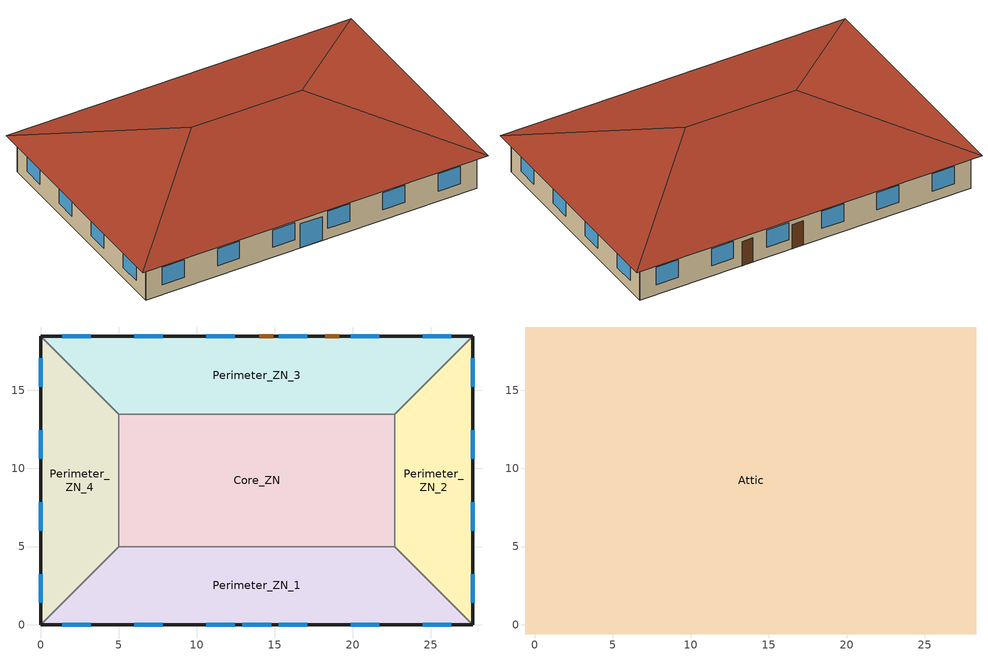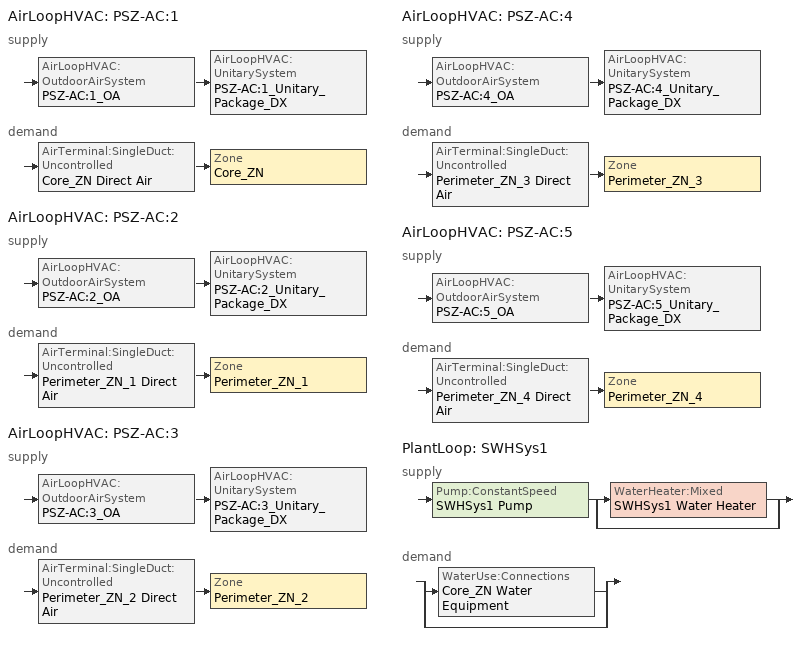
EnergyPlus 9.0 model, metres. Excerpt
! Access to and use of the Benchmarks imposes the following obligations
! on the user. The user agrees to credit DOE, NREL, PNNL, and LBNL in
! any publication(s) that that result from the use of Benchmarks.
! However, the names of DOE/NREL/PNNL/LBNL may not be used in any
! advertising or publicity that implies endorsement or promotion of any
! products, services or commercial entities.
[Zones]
Core_ZN
 floor adiabatic (Core_ZN_floor_Ffactor): 5,13.46 22.69,13.46 22.69,5 5,5 z0
 wall to Perimeter_ZN_1 (int_wall): 5,5 22.69,5 z0:3.05
 wall to Perimeter_ZN_2 (int_wall): 22.69,5 22.69,13.46 z0:3.05
 wall to Perimeter_ZN_3 (int_wall): 22.69,13.46 5,13.46 z0:3.05
 wall to Perimeter_ZN_4 (int_wall): 5,13.46 5,5 z0:3.05
Perimeter_ZN_1
 floor ground (Perimeter_ZN_1_floor_Ffactor): 27.69,0 0,0 5,5 22.69,5 z0
 wall outside (nonres_ext_wall): 0,0 27.69,0 z0:3.05
 wall to Perimeter_ZN_4 (int_wall): 5,5 0,0 z0:3.05
 wall to Perimeter_ZN_2 (int_wall): 27.69,0 22.69,5 z0:3.05
 window (Window_U_0.57_SHGC_0.39): 1.39,0 3.22,0 / 6.01,0 7.84,0 / 10.62,0 12.45,0 / 15.24,0 17.07,0 / 19.85,0 21.68,0 / 24.47,0 26.3,0 z0.9:2.42; 12.93,0 14.76,0 z0:2.13
Perimeter_ZN_2
 floor ground (Perimeter_ZN_2_floor_Ffactor): 22.69,13.46 27.69,18.46 27.69,0 22.69,5 z0
 wall outside (nonres_ext_wall): 27.69,0 27.69,18.46 z0:3.05
 wall to Perimeter_ZN_3 (int_wall): 27.69,18.46 22.69,13.46 z0:3.05
 window (Window_U_0.57_SHGC_0.39): 27.69,15.24 27.69,17.07 / 27.69,10.62 27.69,12.45 / 27.69,6.01 27.69,7.84 / 27.69,1.39 27.69,3.22 z0.9:2.42
Perimeter_ZN_3
 floor ground (Perimeter_ZN_3_floor_Ffactor): 5,13.46 0,18.46 27.69,18.46 22.69,13.46 z0
 wall outside (nonres_ext_wall): 27.69,18.46 0,18.46 z0:3.05
 wall to Perimeter_ZN_4 (int_wall): 0,18.46 5,13.46 z0:3.05
 window (Window_U_0.57_SHGC_0.39): 26.3,18.46 24.47,18.46 / 21.68,18.46 19.85,18.46 / 17.07,18.46 15.24,18.46 / 12.45,18.46 10.62,18.46 / 7.84,18.46 6.01,18.46 / 3.22,18.46 1.39,18.46 z0.9:2.42
 door (Swinging Door_con): 14.91,18.46 14,18.46 / 19.13,18.46 18.22,18.46 z0:2.13
Perimeter_ZN_4
 floor ground (Perimeter_ZN_4_floor_Ffactor): 5,5 0,0 0,18.46 5,13.46 z0
 wall outside (nonres_ext_wall): 0,18.46 0,0 z0:3.05
 window (Window_U_0.57_SHGC_0.39): 0,3.22 0,1.39 / 0,7.84 0,6.01 / 0,12.45 0,10.62 / 0,17.07 0,15.24 z0.9:2.42
Attic
 floor outside (ext_soffit_floor): -0.6,19.06 0,18.46 0,0 -0.6,-0.6 z3.05; 0,0 27.69,0 28.29,-0.6 -0.6,-0.6 z3.05; 28.29,19.06 28.29,-0.6 27.69,0 27.69,18.46 z3.05; -0.6,19.06 28.29,19.06 27.69,18.46 0,18.46 z3.05
 floor to Perimeter_ZN_1 (nonres_roof_floor): 0,0 5,5 22.69,5 27.69,0 z3.05
 floor to Perimeter_ZN_4 (nonres_roof_floor): 5,13.46 5,5 0,0 0,18.46 z3.05
 floor to Perimeter_ZN_2 (nonres_roof_floor): 22.69,5 22.69,13.46 27.69,18.46 27.69,0 z3.05
 floor to Core_ZN (nonres_roof_floor): 5,13.46 22.69,13.46 22.69,5 5,5 z3.05
 floor to Perimeter_ZN_3 (nonres_roof_floor): 0,18.46 27.69,18.46 22.69,13.46 5,13.46 z3.05
 roof outside (AtticRoofDeck): 28.29,19.06,3.05 -0.6,19.06,3.05 9.23,9.23,6.33 18.46,9.23,6.33; -0.6,19.06,3.05 -0.6,-0.6,3.05 9.23,9.23,6.33; 28.29,-0.6,3.05 28.29,19.06,3.05 18.46,9.23,6.33; -0.6,-0.6,3.05 28.29,-0.6,3.05 18.46,9.23,6.33 9.23,9.23,6.33
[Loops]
AirLoopHVAC 'PSZ-AC:1'
 supply: AirLoopHVAC:OutdoorAirSystem 'PSZ-AC:1_OA' > AirLoopHVAC:UnitarySystem 'PSZ-AC:1_Unitary_Package_DX'
 demand: AirTerminal:SingleDuct:Uncontrolled 'Core_ZN Direct Air' > Zone 'Core_ZN'
AirLoopHVAC 'PSZ-AC:2'
 supply: AirLoopHVAC:OutdoorAirSystem 'PSZ-AC:2_OA' > AirLoopHVAC:UnitarySystem 'PSZ-AC:2_Unitary_Package_DX'
 demand: AirTerminal:SingleDuct:Uncontrolled 'Perimeter_ZN_1 Direct Air' > Zone 'Perimeter_ZN_1'
AirLoopHVAC 'PSZ-AC:3'
 supply: AirLoopHVAC:OutdoorAirSystem 'PSZ-AC:3_OA' > AirLoopHVAC:UnitarySystem 'PSZ-AC:3_Unitary_Package_DX'
 demand: AirTerminal:SingleDuct:Uncontrolled 'Perimeter_ZN_2 Direct Air' > Zone 'Perimeter_ZN_2'
AirLoopHVAC 'PSZ-AC:4'
 supply: AirLoopHVAC:OutdoorAirSystem 'PSZ-AC:4_OA' > AirLoopHVAC:UnitarySystem 'PSZ-AC:4_Unitary_Package_DX'
 demand: AirTerminal:SingleDuct:Uncontrolled 'Perimeter_ZN_3 Direct Air' > Zone 'Perimeter_ZN_3'
AirLoopHVAC 'PSZ-AC:5'
 supply: AirLoopHVAC:OutdoorAirSystem 'PSZ-AC:5_OA' > AirLoopHVAC:UnitarySystem 'PSZ-AC:5_Unitary_Package_DX'
 demand: AirTerminal:SingleDuct:Uncontrolled 'Perimeter_ZN_4 Direct Air' > Zone 'Perimeter_ZN_4'
PlantLoop 'SWHSys1'
 supply: Pump:ConstantSpeed 'SWHSys1 Pump' > split
  | WaterHeater:Mixed 'SWHSys1 Water Heater'
  | bypass
 demand: split
  | WaterUse:Connections 'Core_ZN Water Equipment'
  | bypass
[Building]
OfficeSmall: North Axis {deg}=0; Terrain=City; Loads Convergence Tolerance Value=0.04; Temperature Convergence Tolerance Value {deltaC}=0.2; Solar Distribution=FullInteriorAndExterior; Maximum Number of Warmup Days=25; Minimum Number of Warmup Days=6
[Site:Location]
Site:Location=Denver-Aurora-Buckley.AFB_CO_USA WMO=724695; Latitude {N+ S-}=39.72; Longitude {W- E+}=-104.75; Time Zone Relative to GMT {GMT+/-}=-7; Elevation {m}=1726
[SizingPeriod:DesignDay] Day of Month=21; Dry-Bulb Temperature Range Modifier Type=DefaultMultipliers; Humidity Condition Type=Wetbulb; Barometric Pressure {Pa}=82237; Rain {Yes/No}=No; Snow on ground {Yes/No}=No; Daylight Savings Time Indicator=No
Name | Month | Day Type | Maximum Dry-Bulb Temperature {C} | Daily Dry-Bulb Temperature Range {C} | Wetbulb at Maximum Dry-Bulb {C} | Wind Speed {m/s} design conditions vs. traditional 6.71 m/s (15 mph) | Wind Direction {Degrees; N=0, S=180} | Solar Model Indicator | Clearness {0.0 to 1.1} | Wind Speed {m/s} design conditions vs. traditional 3.35 m/s (7mph) | ASHRAE Clear Sky Optical Depth for Beam Irradiance (taub) | ASHRAE Clear Sky Optical Depth for Diffuse Irradiance (taud)
Denver-Aurora-Buckley.AFB_CO_USA Ann Htg 99.6% Condns DB | 12 | WinterDesignDay | -17.9 | 0 | -17.9 | 2.5 | 180 | ASHRAEClearSky | 0
Denver-Aurora-Buckley.AFB_CO_USA Ann Clg .4% Condns DB=>MWB | 7 | SummerDesignDay | 33.9 | 14.8 | 15 |  | 30 | ASHRAETau |  | 3.6 | 0.423 | 2.02
[Site:WaterMainsTemperature]
Calculation Method=Correlation; Annual average outdoor air temperature {C}=9.95; Maximum difference in monthly average outdoor air temperatures {C}=23.7
[Site:GroundTemperature:FCfactorMethod]
January Ground Temperature {C}=7.1; February Ground Temperature {C}=3; March Ground Temperature {C}=-1; April Ground Temperature {C}=0.8; May Ground Temperature {C}=-0.2; June Ground Temperature {C}=4.8; July Ground Temperature {C}=6.1; August Ground Temperature {C}=13.7; September Ground Temperature {C}=22.2; October Ground Temperature {C}=22.7; November Ground Temperature {C}=21.7; December Ground Temperature {C}=18.5
[Material:NoMass]
Opaque Door panel_con: MediumRough, 0.352237, 0.9, 0.7, 0.7
Nonres_Roof_Insulation: MediumSmooth, 4.8919, 0.9, 0.7, 0.7
Nonres_Exterior_Wall_Insulation: MediumSmooth, 1.59504, 0.9, 0.7, 0.7
[Construction]
Swinging Door_con: Opaque Door panel_con
InteriorFurnishings: Std Wood 6inch
AtticRoofDeck: F12 Asphalt shingles, G02 16mm plywood
int_wall: G01 13mm gypsum board, G01 13mm gypsum board
ext_soffit_floor: G02 16mm plywood
nonres_roof_floor: G01 16mm gypsum board, Nonres_Roof_Insulation
nonres_ext_wall: F07 25mm stucco, G01 16mm gypsum board, Nonres_Exterior_Wall_Insulation, G01 16mm gypsum board
Window_U_0.57_SHGC_0.39: Glazing Layer
[Material]
Name | Roughness | Thickness {m} | Conductivity {W/m-K} | Density {kg/m3} | Specific Heat {J/kg-K} | Thermal Absorptance | Solar Absorptance | Visible Absorptance | Absorptance:Thermal | Absorptance:Solar | Absorptance:Visible
Std Wood 6inch | MediumSmooth | 0.15 | 0.12 | 540 | 1210 | 0.9 | 0.7 | 0.7
F07 25mm stucco | Smooth | 0.0254 | 0.72 | 1856 | 840 | 0.9 | 0.7 | 0.7
F12 Asphalt shingles | VeryRough | 0.0032 | 0.04 | 1120 | 1260 |  |  |  | 0.9 | 0.7
G01 13mm gypsum board | Smooth | 0.0127 | 0.16 | 800 | 1090 |  |  |  | 0.9 | 0.7 | 0.5
G01 16mm gypsum board | MediumSmooth | 0.0159 | 0.16 | 800 | 1090
G02 16mm plywood | Smooth | 0.0159 | 0.12 | 544 | 1210
[WindowMaterial:SimpleGlazingSystem]
Glazing Layer: U-Factor {W/m2-K}=3.23661; Solar Heat Gain Coefficient=0.39; Visible Transmittance=0.39
[Construction:FfactorGroundFloor] F-Factor=1.26363
Name | Area | PerimeterExposed
Core_ZN_floor_Ffactor | 149.657 | 0
Perimeter_ZN_1_floor_Ffactor; Perimeter_ZN_3_floor_Ffactor | 113.45 | 27.69
Perimeter_ZN_2_floor_Ffactor; Perimeter_ZN_4_floor_Ffactor | 67.3 | 18.46
[Zone] Type=1; Multiplier=1; Ceiling Height {m}=autocalculate; Volume {m3}=autocalculate; Floor Area {m2}=autocalculate
Name | Part of Total Floor Area
Core_ZN; Perimeter_ZN_1; Perimeter_ZN_2; Perimeter_ZN_3; Perimeter_ZN_4 | Yes
Attic | No
[InternalMass] Construction=InteriorFurnishings
Name | Zone | Surface Area {m2}
Core_ZN_InternalMass_1 | Core_ZN | 299.3148
Perimeter_ZN_1_InternalMass_1 | Perimeter_ZN_1 | 226.9
Perimeter_ZN_2_InternalMass_1 | Perimeter_ZN_2 | 134.6
Perimeter_ZN_3_InternalMass_1 | Perimeter_ZN_3 | 226.9
Perimeter_ZN_4_InternalMass_1 | Perimeter_ZN_4 | 134.6
[People] Number of People Calculation Method=Area/Person; Zone Floor Area per Person {m2/person}=16.5881; Fraction Radiant=0.3; Sensible Heat Fraction=AUTOCALCULATE; Activity Level Schedule=ACTIVITY_SCH; Enable ASHRAE 55 Comfort Warnings=No; Mean Radiant Temperature Calculation Type=ZoneAveraged; Work Efficiency Schedule=WORK_EFF_SCH; Clothing Insulation Calculation Method=ClothingInsulationSchedule; Clothing Insulation Schedule=CLOTHING_SCH; Air Velocity Schedule=AIR_VELO_SCH; Thermal Comfort Model 1 Type=Fanger
Name | Zone or ZoneList | Number of People Schedule
Core_ZN | Core_ZN | BLDG_OCC_SCH_wo_SB
Perimeter_ZN_1 | Perimeter_ZN_1 | BLDG_OCC_SCH_wo_SB
Perimeter_ZN_2 | Perimeter_ZN_2 | BLDG_OCC_SCH_w_SB
Perimeter_ZN_3 | Perimeter_ZN_3 | BLDG_OCC_SCH_wo_SB
Perimeter_ZN_4 | Perimeter_ZN_4 | BLDG_OCC_SCH_wo_SB
[Lights] Schedule=BLDG_LIGHT_SCH; Design Level Calculation Method=Watts/Area; Watts per Zone Floor Area {W/m2}=10.7639; Return Air Fraction=0; Fraction Radiant=0.7; Fraction Visible=0.2; Fraction Replaceable=1; Return Air Fraction Calculated from Plenum Temperature=No
Name | Zone or ZoneList
Core_ZN_Lights | Core_ZN
Perimeter_ZN_1_Lights | Perimeter_ZN_1
Perimeter_ZN_2_Lights | Perimeter_ZN_2
Perimeter_ZN_3_Lights | Perimeter_ZN_3
Perimeter_ZN_4_Lights | Perimeter_ZN_4
[ElectricEquipment] Schedule=BLDG_EQUIP_SCH; Design Level Calculation Method=Watts/Area; Watts per Zone Floor Area {W/m2}=6.78
Name | Zone or ZoneList
Core_ZN_MiscPlug_Equip | Core_ZN
Perimeter_ZN_1_MiscPlug_Equip | Perimeter_ZN_1
Perimeter_ZN_2_MiscPlug_Equip | Perimeter_ZN_2
Perimeter_ZN_3_MiscPlug_Equip | Perimeter_ZN_3
Perimeter_ZN_4_MiscPlug_Equip | Perimeter_ZN_4
[ZoneInfiltration:DesignFlowRate] Temperature Term Coefficient=0; Velocity Squared Term Coefficient=0
Name | Zone or ZoneList | Schedule | Design Flow Rate Calculation Method | Design Flow Rate {m3/s} | Flow per Exterior Surface Area {m3/s-m2} | Constant Term Coefficient | Velocity Term Coefficient
Perimeter_ZN_1_Infiltration | Perimeter_ZN_1 | INFIL_QUARTER_ON_SCH | Flow/ExteriorWallArea | 0 | 0.00102413 | 0 | 0.224
Perimeter_ZN_1_Door_Infiltration | Perimeter_ZN_1 | INFIL_Door_Opening_SCH | Flow/Zone | 0.129785 |  | 1 | 0
Perimeter_ZN_2_Infiltration | Perimeter_ZN_2 | INFIL_QUARTER_ON_SCH | Flow/ExteriorWallArea | 0 | 0.00102413 | 0 | 0.224
Perimeter_ZN_3_Infiltration | Perimeter_ZN_3 | INFIL_QUARTER_ON_SCH | Flow/ExteriorWallArea | 0 | 0.00102413 | 0 | 0.224
Perimeter_ZN_4_Infiltration | Perimeter_ZN_4 | INFIL_QUARTER_ON_SCH | Flow/ExteriorWallArea | 0 | 0.00102413 | 0 | 0.224
Attic_Infiltration | Attic | ALWAYS_ON | Flow/Zone | 0.2001 |  | 1 | 0
[Exterior:Lights]
Exterior_Lights: Schedule=Exterior_Lgt_ALWAYS_ON; Design Level {W}=1582.575; Control Option=AstronomicalClock
[Sizing:Zone] Zone Cooling Design Supply Air Temperature Input Method=SupplyAirTemperature; Zone Cooling Design Supply Air Temperature {C}=12.8; Zone Heating Design Supply Air Temperature Input Method=SupplyAirTemperature; Zone Heating Design Supply Air Temperature {C}=40; Zone Cooling Design Supply Air Humidity Ratio {kg-H2O/kg-air}=0.0085; Zone Heating Design Supply Air Humidity Ratio {kgWater/kgDryAir}=0.008; Cooling Design Air Flow Method=DesignDay; Cooling Design Air Flow Rate {m3/s}=0; Cooling Minimum Air Flow Fraction=0; Heating Design Air Flow Method=DesignDay; Heating Design Air Flow Rate {m3/s}=0
Name | Design Specification Outdoor Air Object
Core_ZN | SZ DSOA Core_ZN
Perimeter_ZN_1 | SZ DSOA Perimeter_ZN_1
Perimeter_ZN_2 | SZ DSOA Perimeter_ZN_2
Perimeter_ZN_3 | SZ DSOA Perimeter_ZN_3
Perimeter_ZN_4 | SZ DSOA Perimeter_ZN_4
[DesignSpecification:OutdoorAir] Outdoor Air Method=Flow/Area; Outdoor Air Flow per Zone Floor Area {m3/s-m2}=0.000507968
SZ DSOA Core_ZN; SZ DSOA Perimeter_ZN_1; SZ DSOA Perimeter_ZN_2; SZ DSOA Perimeter_ZN_3; SZ DSOA Perimeter_ZN_4
[ZoneControl:Thermostat] Control Type Schedule=Dual Zone Control Type Sched
Name | Zone or ZoneList | Control 1
Core_ZN Thermostat | Core_ZN | Core_ZN DualSPSched
Perimeter_ZN_1 Thermostat | Perimeter_ZN_1 | Perimeter_ZN_1 DualSPSched
Perimeter_ZN_2 Thermostat | Perimeter_ZN_2 | Perimeter_ZN_2 DualSPSched
Perimeter_ZN_3 Thermostat | Perimeter_ZN_3 | Perimeter_ZN_3 DualSPSched
Perimeter_ZN_4 Thermostat | Perimeter_ZN_4 | Perimeter_ZN_4 DualSPSched
[ThermostatSetpoint:DualSetpoint] Heating Setpoint Temperature Schedule=HTGSETP_SCH_NO_OPTIMUM
Name | Cooling Setpoint Temperature Schedule
Core_ZN DualSPSched | CLGSETP_SCH_NO_OPTIMUM
Perimeter_ZN_1 DualSPSched; Perimeter_ZN_2 DualSPSched; Perimeter_ZN_3 DualSPSched; Perimeter_ZN_4 DualSPSched | CLGSETP_SCH_NO_SETBACK
[Sizing:System] Type of Load to Size On=Sensible; Design Outdoor Air Flow Rate {m3/s}=AUTOSIZE; Central Heating Maximum System Air Flow Ratio=1; Preheat Design Temperature {C}=7; Preheat Design Humidity Ratio {kgWater/kgDryAir}=0.008; Precool Design Temperature {C}=12.8; Precool Design Humidity Ratio {kgWater/kgDryAir}=0.008; Central Cooling Design Supply Air Temperature {C}=12.8; Central Heating Design Supply Air Temperature {C}=40; Type of Zone Sum to Use=NonCoincident; 100% Outdoor Air in Cooling=No; 100% Outdoor Air in Heating=No; Central Cooling Design Supply Air Humidity Ratio {kgWater/kgDryAir}=0.0085; Central Heating Design Supply Air Humidity Ratio {kgWater/kgDryAir}=0.008; Cooling Supply Air Flow Rate Method=DesignDay; Cooling Supply Air Flow Rate {m3/s}=0; Heating Supply Air Flow Rate Method=DesignDay; Heating Supply Air Flow Rate {m3/s}=0; System Outdoor Air Method=ZoneSum; Zone Maximum Outdoor Air Fraction=1; Cooling Design Capacity Method=CoolingDesignCapacity; Cooling Design Capacity {W}=autosize; Heating Design Capacity Method=HeatingDesignCapacity; Heating Design Capacity {W}=autosize; Central Cooling Capacity Control Method=OnOff
PSZ-AC:1; PSZ-AC:2; PSZ-AC:3; PSZ-AC:4; PSZ-AC:5
[AirTerminal:SingleDuct:Uncontrolled] Availability Schedule=ALWAYS_ON; Maximum Air Flow Rate {m3/s}=AUTOSIZE
Core_ZN Direct Air; Perimeter_ZN_1 Direct Air; Perimeter_ZN_2 Direct Air; Perimeter_ZN_3 Direct Air; Perimeter_ZN_4 Direct Air
[Zone equipment]
Core_ZN: Core_ZN Direct Air
Perimeter_ZN_1: Perimeter_ZN_1 Direct Air
Perimeter_ZN_2: Perimeter_ZN_2 Direct Air
Perimeter_ZN_3: Perimeter_ZN_3 Direct Air
Perimeter_ZN_4: Perimeter_ZN_4 Direct Air
[Fan:OnOff] Availability Schedule=HVACOperationSchd; Fan Total Efficiency=0.53625; Pressure Rise {Pa}=622.5; Maximum Flow Rate {m3/s}=autosize; Motor Efficiency=0.825; Motor In Airstream Fraction=1
PSZ-AC:1 Fan; PSZ-AC:2 Fan; PSZ-AC:3 Fan; PSZ-AC:4 Fan; PSZ-AC:5 Fan
[Coil:Cooling:DX:SingleSpeed] Availability Schedule=ALWAYS_ON; Gross Rated Total Cooling Capacity {W}=AUTOSIZE; Gross Rated Sensible Heat Ratio=AUTOSIZE; Gross Rated Cooling COP {W/W}=3.14722; Rated Air Flow Rate {m3/s}=AUTOSIZE; Total Cooling Capacity Function of Temperature Curve=SmDXalt_CapFT; Total Cooling Capacity Function of Flow Fraction Curve=SmDXalt_CapFF; Energy Input Ratio Function of Temperature Curve=SmDXalt_EIRFT; Energy Input Ratio Function of Flow Fraction Curve=SmDXalt_EIRFF; Part Load Fraction Correlation Curve=SmDXalt_PLR
PSZ-AC:1_Unitary_Package_CoolCoil; PSZ-AC:2_Unitary_Package_CoolCoil; PSZ-AC:3_Unitary_Package_CoolCoil; PSZ-AC:4_Unitary_Package_CoolCoil; PSZ-AC:5_Unitary_Package_CoolCoil
[Coil:Heating:Electric] Availability Schedule=ALWAYS_ON; Efficiency=1; Nominal Capacity {W}=autosize
PSZ-AC:1_Unitary_Package_HeatCoil; PSZ-AC:2_Unitary_Package_HeatCoil; PSZ-AC:3_Unitary_Package_HeatCoil; PSZ-AC:4_Unitary_Package_HeatCoil; PSZ-AC:5_Unitary_Package_HeatCoil
[AirLoopHVAC:UnitarySystem] Control Type=Load; Dehumidification Control Type=None; Availability Schedule=ALWAYS_ON; Fan Placement=BlowThrough; Supply Air Fan Operating Mode Schedule=HVACOperationSchd; DX Heating Coil Sizing Ratio=1; Use DOAS DX Cooling Coil=No; Minimum Supply Air Temperature {C}=2; Latent Load Control=SensibleOnlyLoadControl; Cooling Supply Air Flow Rate Method=SupplyAirFlowRate; Cooling Supply Air Flow Rate {m3/s}=AUTOSIZE; Heating Supply Air Flow Rate Method=SupplyAirFlowRate; Heating Supply Air Flow Rate {m3/s}=AUTOSIZE; No Load Supply Air Flow Rate Method=SupplyAirFlowRate; No Load Supply Air Flow Rate {m3/s}=AUTOSIZE; Maximum Supply Air Temperature {C}=AUTOSIZE
Name | Controlling Zone or Thermostat Location | Supply Fan | Heating Coil | Cooling Coil
PSZ-AC:1_Unitary_Package_DX | Core_ZN | PSZ-AC:1 Fan | PSZ-AC:1_Unitary_Package_HeatCoil | PSZ-AC:1_Unitary_Package_CoolCoil
PSZ-AC:2_Unitary_Package_DX | Perimeter_ZN_1 | PSZ-AC:2 Fan | PSZ-AC:2_Unitary_Package_HeatCoil | PSZ-AC:2_Unitary_Package_CoolCoil
PSZ-AC:3_Unitary_Package_DX | Perimeter_ZN_2 | PSZ-AC:3 Fan | PSZ-AC:3_Unitary_Package_HeatCoil | PSZ-AC:3_Unitary_Package_CoolCoil
PSZ-AC:4_Unitary_Package_DX | Perimeter_ZN_3 | PSZ-AC:4 Fan | PSZ-AC:4_Unitary_Package_HeatCoil | PSZ-AC:4_Unitary_Package_CoolCoil
PSZ-AC:5_Unitary_Package_DX | Perimeter_ZN_4 | PSZ-AC:5 Fan | PSZ-AC:5_Unitary_Package_HeatCoil | PSZ-AC:5_Unitary_Package_CoolCoil
[Controller:OutdoorAir] Minimum Outdoor Air Flow Rate {m3/s}=AUTOSIZE; Maximum Outdoor Air Flow Rate {m3/s}=AUTOSIZE; Economizer Control Type=NoEconomizer; Economizer Control Action Type=ModulateFlow; Economizer Maximum Limit Dry-Bulb Temperature {C}=28; Economizer Maximum Limit Enthalpy {J/kg}=64000; Economizer Minimum Limit Dry-Bulb Temperature {C}=0; Lockout Type=LockoutWithCompressor; Minimum Limit Type=FixedMinimum; Minimum Outdoor Air Schedule=MinOA_Sched
PSZ-AC:1_OA_Controller; PSZ-AC:2_OA_Controller; PSZ-AC:3_OA_Controller; PSZ-AC:4_OA_Controller; PSZ-AC:5_OA_Controller
[AirLoopHVAC] Design Supply Air Flow Rate {m3/s}=AUTOSIZE
PSZ-AC:1; PSZ-AC:2; PSZ-AC:3; PSZ-AC:4; PSZ-AC:5
[AvailabilityManager:NightCycle] Applicability Schedule=Always_On; Fan Schedule=HVACOperationSchd; Control Type=CycleOnAny; Thermostat Tolerance {deltaC}=1; Cycling Run Time Control Type=FixedRunTime; Cycling Run Time {s}=1800
PSZ-AC:1 Availability Manager; PSZ-AC:2 Availability Manager; PSZ-AC:3 Availability Manager; PSZ-AC:4 Availability Manager; PSZ-AC:5 Availability Manager
[SetpointManager:SingleZone:Heating] Control Variable=Temperature; Minimum Supply Air Temperature {C}=12.8; Maximum Supply Air Temperature {C}=32.2
Name | Control Zone | Setpoint Node or NodeList
SupAirTemp MngrCore_ZN - Htg | Core_ZN | PSZ-AC:1 Supply Equipment Outlet Node
SupAirTemp MngrPerimeter_ZN_1 - Htg | Perimeter_ZN_1 | PSZ-AC:2 Supply Equipment Outlet Node
SupAirTemp MngrPerimeter_ZN_2 - Htg | Perimeter_ZN_2 | PSZ-AC:3 Supply Equipment Outlet Node
SupAirTemp MngrPerimeter_ZN_3 - Htg | Perimeter_ZN_3 | PSZ-AC:4 Supply Equipment Outlet Node
SupAirTemp MngrPerimeter_ZN_4 - Htg | Perimeter_ZN_4 | PSZ-AC:5 Supply Equipment Outlet Node
[SetpointManager:SingleZone:Cooling] Control Variable=Temperature; Minimum Supply Air Temperature {C}=12.8; Maximum Supply Air Temperature {C}=32.2
Name | Control Zone | Setpoint Node or NodeList
SupAirTemp MngrCore_ZN - Clg | Core_ZN | PSZ-AC:1 Zone Equipment Inlet Node
SupAirTemp MngrPerimeter_ZN_1 - Clg | Perimeter_ZN_1 | PSZ-AC:2 Zone Equipment Inlet Node
SupAirTemp MngrPerimeter_ZN_2 - Clg | Perimeter_ZN_2 | PSZ-AC:3 Zone Equipment Inlet Node
SupAirTemp MngrPerimeter_ZN_3 - Clg | Perimeter_ZN_3 | PSZ-AC:4 Zone Equipment Inlet Node
SupAirTemp MngrPerimeter_ZN_4 - Clg | Perimeter_ZN_4 | PSZ-AC:5 Zone Equipment Inlet Node
[SetpointManager:MixedAir] Control Variable=Temperature
Name | Setpoint Node or NodeList
PSZ-AC:1_OAMixed Air Temp Manager | PSZ-AC:1 Mixed Air Outlet
PSZ-AC:2_OAMixed Air Temp Manager | PSZ-AC:2 Mixed Air Outlet
PSZ-AC:3_OAMixed Air Temp Manager | PSZ-AC:3 Mixed Air Outlet
PSZ-AC:4_OAMixed Air Temp Manager | PSZ-AC:4 Mixed Air Outlet
PSZ-AC:5_OAMixed Air Temp Manager | PSZ-AC:5 Mixed Air Outlet
[WaterHeater:Mixed]
SWHSys1 Water Heater: Tank Volume {m3}=0.1514; Setpoint Temperature Schedule=SWHSys1 Water Heater Setpoint Temperature Schedule; Deadband Temperature Difference {deltaC}=2; Maximum Temperature Limit {C}=82.2222; Heater Control Type=Cycle; Heater Maximum Capacity {W}=11722.84; Heater Fuel Type=ELECTRICITY; Heater Thermal Efficiency=1; Off Cycle Parasitic Fuel Consumption Rate {W}=572; Off Cycle Parasitic Fuel Type=ELECTRICITY; Off Cycle Parasitic Heat Fraction to Tank=0.8; On Cycle Parasitic Fuel Consumption Rate {W}=572; On Cycle Parasitic Fuel Type=ELECTRICITY; Ambient Temperature Indicator=zone; Ambient Temperature Zone=CORE_ZN; Off Cycle Loss Coefficient to Ambient Temperature {W/K}=1.87018; On Cycle Loss Coefficient to Ambient Temperature {W/K}=1.87018; Peak Use Flow Rate {m3/s}=4.048e-06; Use Flow Rate Fraction Schedule=BLDG_SWH_SCH
[Sizing:Plant]
SWHSys1: Loop Type=Heating; Design Loop Exit Temperature {C}=48.89; Loop Design Temperature Difference {deltaC}=5
[PlantLoop]
SWHSys1: Fluid Type=WATER; Plant Equipment Operation Scheme=SWHSys1 Loop Operation Scheme List; Maximum Loop Temperature {C}=48.89; Minimum Loop Temperature {C}=10; Maximum Loop Flow Rate {m3/s}=AUTOSIZE; Minimum Loop Flow Rate {m3/s}=0; Plant Loop Volume {m3}=AUTOSIZE; Load Distribution Scheme=Optimal
[Pump:ConstantSpeed]
SWHSys1 Pump: Design Flow Rate {m3/s}=autosize; Design Pump Head {Pa}=0.001; Design Power Consumption {W}=AUTOSIZE; Motor Efficiency=0.3; Fraction of Motor Inefficiencies to Fluid Stream=0; Pump Control Type=Intermittent
[PlantEquipmentList]
SWHSys1 Equipment List: SWHSys1 Water Heater
[PlantEquipmentOperation:HeatingLoad]
SWHSys1 Operation Scheme: Load Range 1 Lower Limit {W}=0; Load Range 1 Upper Limit {W}=1000000000000000; Range 1 Equipment List=SWHSys1 Equipment List
[PlantEquipmentOperationSchemes]
SWHSys1 Loop Operation Scheme List: Control Scheme 1=SWHSys1 Operation Scheme; Control Scheme 1 Schedule=PlantOnSched
[SetpointManager:Scheduled]
SWHSys1 Loop Setpoint Manager: Control Variable=Temperature; Schedule=SWHSys1-Loop-Temp-Schedule; Setpoint Node or NodeList=SWHSys1 Supply Outlet Node
[WaterUse:Equipment]
Core_ZN Water Equipment: Peak Flow Rate {m3/s}=4.048e-06; Flow Rate Fraction Schedule=BLDG_SWH_SCH; Target Temperature Schedule=Core_ZN Water Equipment Temp Sched; Hot Water Supply Temperature Schedule=Core_ZN Water Equipment Hot Supply Temp Sched; Zone=Core_ZN; Sensible Fraction Schedule=Core_ZN Water Equipment Sensible fract sched; Latent Fraction Schedule=Core_ZN Water Equipment Latent fract sched
[WaterUse:Connections]
Core_ZN Water Equipment: Water Use Equipment 1=Core_ZN Water Equipment
[Schedule:Compact]
BLDG_LIGHT_SCH: Through: 12/31, For: Weekdays, Until: 5:00, 0.18, Until: 7:00, 0.23, Until: 8:00, 0.42, Until: 12:00, 0.9, Until: 13:00, 0.8, Until: 17:00, 0.9, Until: 18:00, 0.61, Until: 20:00, 0.42, Until: 22:00, 0.32, Until: 23:00, 0.23, Until: 24:00, 0.18, For: Weekends, Until: 24:00, 0.18, For: Holiday, Until: 24:00, 0.18, For: WinterDesignDay, Until: 24:00, 0, For: SummerDesignDay, Until: 24:00, 1, For: CustomDay1, Until: 24:00, 0, For: CustomDay2, Until: 24:00, 0
BLDG_EQUIP_SCH: Through: 12/31, For: WeekDays, Until: 6:00, 0.5, Until: 8:00, 0.5, Until: 12:00, 1, Until: 13:00, 0.94, Until: 17:00, 1, Until: 18:00, 0.5, Until: 23:00, 0.2, Until: 24:00, 0.2, For: Weekends, Until: 24:00, 0.2, For: Holiday, Until: 24:00, 0.2, For: WinterDesignDay, Until: 24:00, 0, For: SummerDesignDay, Until: 24:00, 1, For: CustomDay1, Until: 24:00, 0, For: CustomDay2, Until: 24:00, 0
BLDG_OCC_SCH_w_SB: Through: 12/31, For: Weekdays, Until: 01:00, 0, Until: 02:00, 0, Until: 03:00, 0, Until: 04:00, 0, Until: 05:00, 0, Until: 06:00, 0, Until: 07:00, 0.11, Until: 08:00, 0.21, Until: 09:00, 1, Until: 10:00, 1, Until: 11:00, 0, Until: 12:00, 1, Until: 13:00, 0, Until: 14:00, 1, Until: 15:00, 0, Until: 16:00, 1, Until: 17:00, 1, Until: 18:00, 0.32, Until: 19:00, 0.11, Until: 20:00, 0.11, Until: 21:00, 0.11, Until: 22:00, 0.11, Until: 23:00, 0.05, Until: 24:00, 0, For: Weekends, Until: 01:00, 0, Until: 02:00, 0, Until: 03:00, 0, Until: 04:00, 0, Until: 05:00, 0, Until: 06:00, 0, Until: 07:00, 0, Until: 08:00, 0, Until: 09:00, 0, Until: 10:00, 0, Until: 11:00, 0, Until: 12:00, 0, Until: 13:00, 0, Until: 14:00, 0, Until: 15:00, 0, Until: 16:00, 0, Until: 17:00, 0, Until: 18:00, 0, Until: 19:00, 0, Until: 20:00, 0, Until: 21:00, 0, Until: 22:00, 0, Until: 23:00, 0, Until: 24:00, 0, For: Holiday, Until: 24:00, 0, For: WinterDesignDay, Until: 24:00, 0, For: SummerDesignDay, Until: 24:00, 1, For: CustomDay1, Until: 24:00, 0, For: CustomDay2, Until: 24:00, 0
BLDG_OCC_SCH_wo_SB: Through: 12/31, For: Weekdays, Until: 01:00, 0, Until: 02:00, 0, Until: 03:00, 0, Until: 04:00, 0, Until: 05:00, 0, Until: 06:00, 0, Until: 07:00, 0.11, Until: 08:00, 0.21, Until: 09:00, 1, Until: 10:00, 1, Until: 11:00, 1, Until: 12:00, 1, Until: 13:00, 0.610395, Until: 14:00, 1, Until: 15:00, 1, Until: 16:00, 1, Until: 17:00, 1, Until: 18:00, 0.32, Until: 19:00, 0.11, Until: 20:00, 0.11, Until: 21:00, 0.11, Until: 22:00, 0.11, Until: 23:00, 0.05, Until: 24:00, 0, For: Weekends, Until: 01:00, 0, Until: 02:00, 0, Until: 03:00, 0, Until: 04:00, 0, Until: 05:00, 0, Until: 06:00, 0, Until: 07:00, 0, Until: 08:00, 0, Until: 09:00, 0, Until: 10:00, 0, Until: 11:00, 0, Until: 12:00, 0, Until: 13:00, 0, Until: 14:00, 0, Until: 15:00, 0, Until: 16:00, 0, Until: 17:00, 0, Until: 18:00, 0, Until: 19:00, 0, Until: 20:00, 0, Until: 21:00, 0, Until: 22:00, 0, Until: 23:00, 0, Until: 24:00, 0, For: Holiday, Until: 24:00, 0, For: WinterDesignDay, Until: 24:00, 0, For: SummerDesignDay, Until: 24:00, 1, For: CustomDay1, Until: 24:00, 0, For: CustomDay2, Until: 24:00, 0
INFIL_QUARTER_ON_SCH: Through: 12/31, For: Weekdays SummerDesignDay, Until: 07:00, 1, Until: 19:00, 0.25, Until: 24:00, 1, For: Saturday WinterDesignDay, Until: 07:00, 1, Until: 18:00, 0.25, Until: 24:00, 1, For: Sunday Holidays AllOtherDays, Until: 24:00, 1
INFIL_Door_Opening_SCH: Through: 12/31, For: Weekdays, Until: 06:00, 0, Until: 07:00, 0.144, Until: 08:00, 1, Until: 12:00, 0.144, Until: 13:00, 1, Until: 17:00, 0.144, Until: 18:00, 1, Until: 19:00, 0.144, Until: 24:00, 0, For: Saturday Sunday Holidays AllOtherDays, Until: 24:00, 0
BLDG_SWH_SCH: Through: 12/31, For: WeekDays, Until: 7:00, 0, Until: 8:00, 0.27, Until: 9:00, 0.55, Until: 11:00, 0.64, Until: 12:00, 0.82, Until: 13:00, 1, Until: 14:00, 0.91, Until: 16:00, 0.55, Until: 17:00, 0.73, Until: 19:00, 0.37, Until: 20:00, 0.18, Until: 21:00, 0.27, Until: 22:00, 0.09, Until: 24:00, 0, For: Weekends, Until: 24:00, 0, For: Holiday, Until: 24:00, 0, For: WinterDesignDay, Until: 7:00, 0, Until: 8:00, 0.27, Until: 9:00, 0.55, Until: 11:00, 0.64, Until: 12:00, 0.82, Until: 13:00, 1, Until: 14:00, 0.91, Until: 16:00, 0.55, Until: 17:00, 0.73, Until: 19:00, 0.37, Until: 20:00, 0.18, Until: 21:00, 0.27, Until: 22:00, 0.09, Until: 24:00, 0, For: SummerDesignDay, Until: 7:00, 0, Until: 8:00, 0.27, Until: 9:00, 0.55, Until: 11:00, 0.64, Until: 12:00, 0.82, Until: 13:00, 1, Until: 14:00, 0.91, Until: 16:00, 0.55, Until: 17:00, 0.73, Until: 19:00, 0.37, Until: 20:00, 0.18, Until: 21:00, 0.27, Until: 22:00, 0.09, Until: 24:00, 0, For: CustomDay1, Until: 24:00, 0, For: CustomDay2, Until: 24:00, 0
ALWAYS_ON; Exterior_Lgt_ALWAYS_ON; PlantOnSched; MinOA_Sched: Through: 12/31, For: AllDays, Until: 24:00, 1
HVACOperationSchd: Through: 12/31, For: Weekdays SummerDesignDay, Until: 06:00, 1, Until: 19:00, 1, Until: 24:00, 1, For: Weedends WinterDesignDay, Until: 24:00, 0, For: Holidays AllOtherDays, Until: 24:00, 0
HTGSETP_SCH_NO_OPTIMUM: Through: 12/31, For: WeekDays, Until: 6:00, 15.56, Until: 7:00, 21, Until: 19:00, 21, Until: 24:00, 15.56, For: Weekends, Until: 24:00, 15.56, For: Holiday, Until: 24:00, 15.56, For: WinterDesignDay, Until: 24:00, 21, For: SummerDesignDay, Until: 24:00, 15.56, For: CustomDay1, Until: 24:00, 15.56, For: CustomDay2, Until: 24:00, 15.56
CLGSETP_SCH_NO_OPTIMUM: Through: 12/31, For: WeekDays, Until: 6:00, 29.44, Until: 7:00, 24, Until: 18:00, 24, Until: 24:00, 29.44, For: Weekends, Until: 24:00, 29.44, For: Holiday, Until: 24:00, 29.44, For: WinterDesignDay, Until: 24:00, 29.44, For: SummerDesignDay, Until: 24:00, 23.89, For: CustomDay1, Until: 24:00, 29.44, For: CustomDay2, Until: 24:00, 29.44
CLGSETP_SCH_NO_SETBACK: Through: 12/31, For: WeekDays, Until: 6:00, 23.89, Until: 7:00, 23.89, Until: 18:00, 23.89, Until: 24:00, 23.89, For: Weekends, Until: 24:00, 23.89, For: Holiday, Until: 24:00, 23.89, For: WinterDesignDay, Until: 24:00, 29.44, For: SummerDesignDay, Until: 24:00, 23.89, For: CustomDay1, Until: 24:00, 23.89, For: CustomDay2, Until: 24:00, 23.89
Dual Zone Control Type Sched: Through: 12/31, For: AllDays, Until: 24:00, 4
ACTIVITY_SCH: Through: 12/31, For: AllDays, Until: 24:00, 120
WORK_EFF_SCH: Through: 12/31, For: AllDays, Until: 24:00, 0
AIR_VELO_SCH; Core_ZN Water Equipment Sensible fract sched: Through: 12/31, For: AllDays, Until: 24:00, 0.2
CLOTHING_SCH: Through: 04/30, For: AllDays, Until: 24:00, 1, Through: 09/30, For: AllDays, Until: 24:00, 1, Through: 12/31, For: AllDays, Until: 24:00, 1
Core_ZN Water Equipment Latent fract sched: Through: 12/31, For: AllDays, Until: 24:00, 0.05
Core_ZN Water Equipment Temp Sched: Through: 12/31, For: AllDays, Until: 24:00, 48.8
Core_ZN Water Equipment Hot Supply Temp Sched: Through: 12/31, For: AllDays, Until: 24:00, 55
SWHSys1-Loop-Temp-Schedule; SWHSys1 Water Heater Setpoint Temperature Schedule: Through: 12/31, For: AllDays, Until: 24:00, 60
[Curve:Quadratic]
Name | Coefficient1 Constant | Coefficient2 x | Coefficient3 x**2 | Minimum Value of x | Maximum Value of x
SmDXalt_CapFF | 0.8 | 0.2 | 0 | 0.5 | 1.5
SmDXalt_EIRFF | 1.156 | -0.1816 | 0.0256 | 0.5 | 1.5
SmDXalt_PLR | 0.85 | 0.15 | 0 | 0 | 1
[Curve:Biquadratic] Minimum Value of x=12.77778; Maximum Value of x=23.88889; Minimum Value of y=21.11111; Maximum Value of y=46.11111
Name | Coefficient1 Constant | Coefficient2 x | Coefficient3 x**2 | Coefficient4 y | Coefficient5 y**2 | Coefficient6 x*y
SmDXalt_CapFT | 0.766956 | 0.0107756 | -4.14703e-05 | 0.00134961 | -0.000261144 | 0.000457488
SmDXalt_EIRFT | 0.297145 | 0.0430933 | -0.000748766 | 0.00597727 | 0.000482112 | -0.000956448
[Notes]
: prototype_OfficeSmall_template.tmpl,v 1.2 2011/02/19 17:47:05 d3l143 Exp  : prototype_OfficeSmall_template.tmpl,v  Revision 1.2  2011/02/19 17:47:05  d3l143
changepath for gtp, opaque and window libraries.
Initial revision
Sep 18-21, 2013: Adding back the comments from V6 templates to the automatic upgraded V8 templates.
Moving the comments out of the objects.
Commenting out [design_wetbulb] which was defined but not used in Midrise, 3 offices and Warehouse.
DOE Commercial Building Benchmark
Small Office, new construction
ASHRAE Standards 90.1-2004 and 62-1999
Description:  Single story, five zone office building.
Form:         Area = 511 m2 (5,500 ft2); Number of Stories = 1; Shape = rectangle, Aspect ratio = 1.5
Envelope:     Envelope thermal properties vary with climate according to ASHRAE Standard 90.1-2004.
Opaque constructions: mass walls; attic roof; slab-on-grade floor
Windows: window-to-wall ratio = 19%, equal distribution of punched windows
Infiltration = 0.4 cfm/ft2 above grade wall area at 0.3 in wc (75 Pa) adjusted to 0.016 in wc (4 Pa).
25% of full value when ventilation system on.
HVAC:         PSZ-AC, gas furnace
Int. gains:   lights = 10.76 W/m2 (1.0 W/ft2);
elec. plug loads = 6.78 W/m2 (0.63 W/ft2)
gas plug load = 0 W/m2 (0 W/ft2)
Detached Shading:               None
Daylight:                       None
Natural Ventilation:            None
Zonal Equipment:                None
Air Primary Loops:              PSZ-AC:1
Plant Loops:                    SWHSys1
System Equipment Autosize:      No
Purchased Cooling:              None
Purchased Heating:              None
Coils:                          COIL:DX:COOLINGBYPASSFACTOREMPIRICAL; COIL:GAS:HEATING
Pumps:                          None
Boilers:                        None
Chillers:                       None
Reference citation for the Commercial Building Benchmarks:
Deru, M.; Griffith, B.; Long, N.; Benne, K.; Torcellini, P; Halverson, M.;
Winiarski,  D.; Liu, B.; Crawley, D. (2008). DOE Commercial Building Resarch
Benchmarks for Commercial Buildings. Washington, DC: U.S. Department of Energy,
Energy Efficiency and Renewable Energy, Office of Building Technologies.
Start SimMetaData
PNNL Update notes-----------------------------------------------------------------
1. Replaced location object script
2. Updated all envelope and fenestration construction names to use the PNNL libraries.
3. Updated infiltration rate to be based on exterior wall surface area option and using PNNL methodology.
4. Updated following schedules to be consistent with the AEDG-SO guides and imported from GARD's SO idf file
lighting, occupancy, equipment(modified to match the scorecard), infiltration, swh,
heating set point schedule, cooling set point schedule, fans
5. Changed the occupancy density to 7 people per 1000 sf with 80% net usuable area.
6. Changed the plug load density to 0.63 W/sf based on AEDG-SO TSD Table 7-1.
7. Changed infiltration schedule to match the score card (INFIL_QUATER_ON when infiltration is 0.25 when FAN ON and 1.0 when when FAN OFF)
8. Minimum and maximum supply air temperatures are set at 12.8 C (55F) and 40 C (104F) in sizing (system and zone) objects and set point manager
9. Hot water supply set point changed from 140F to 120F.  Changed in water use object, plant sizing and plant loop objects.
10.Added hourly variables for load profiles.
11. add a variable "economizer"
12. 05-21-2009 Modified Schedules based on 90.1 SWG comments.
13. August 12, 2009:  checked the "view factor to ground" and "autocalculate" used for all.  No changes are made.
14. August 21, 2009:  implement Addendum X
change lighting density from 10.764 W/m2 --> 10.198 w/m2 with a 0.566 W/m2 reduction
15. August 25, 2009: run PI after the implementation of addendum X.  Adding Oct09.PI cases in the PARM. Noticed that exterior lighting changed
for 2004/2007 from 1543 --> 1634 W (-91)
for the PIs   from  925 -->  937 W (-12)
(618)    (697) less ext lgt for PI.Oct09 than PI.Jun09 after the change
16.September 15, 2009: revise the implementation of addendum X (5 zones are affected)
change lighting density from 10.765 W/m2 --> 10.2257 w/m2 with a 0.5393 W/m2 reduction
- Change the system to air source heat pump with gas furnace for supplement heating
- Attic is not considered as part of floor area
- Corrected perimeter floor construction from ext_slab_8in to ext_slab_8in_with_carpet
- Corrected soffit floor boundary condition from ground to outdoors
- Attic infiltration takes the constant value from Benchmark model
18. November 5, 2009: standardize the LPD by
(a) specifyed 1 LPD parm variable [LPD_office] in the PARM excel file
